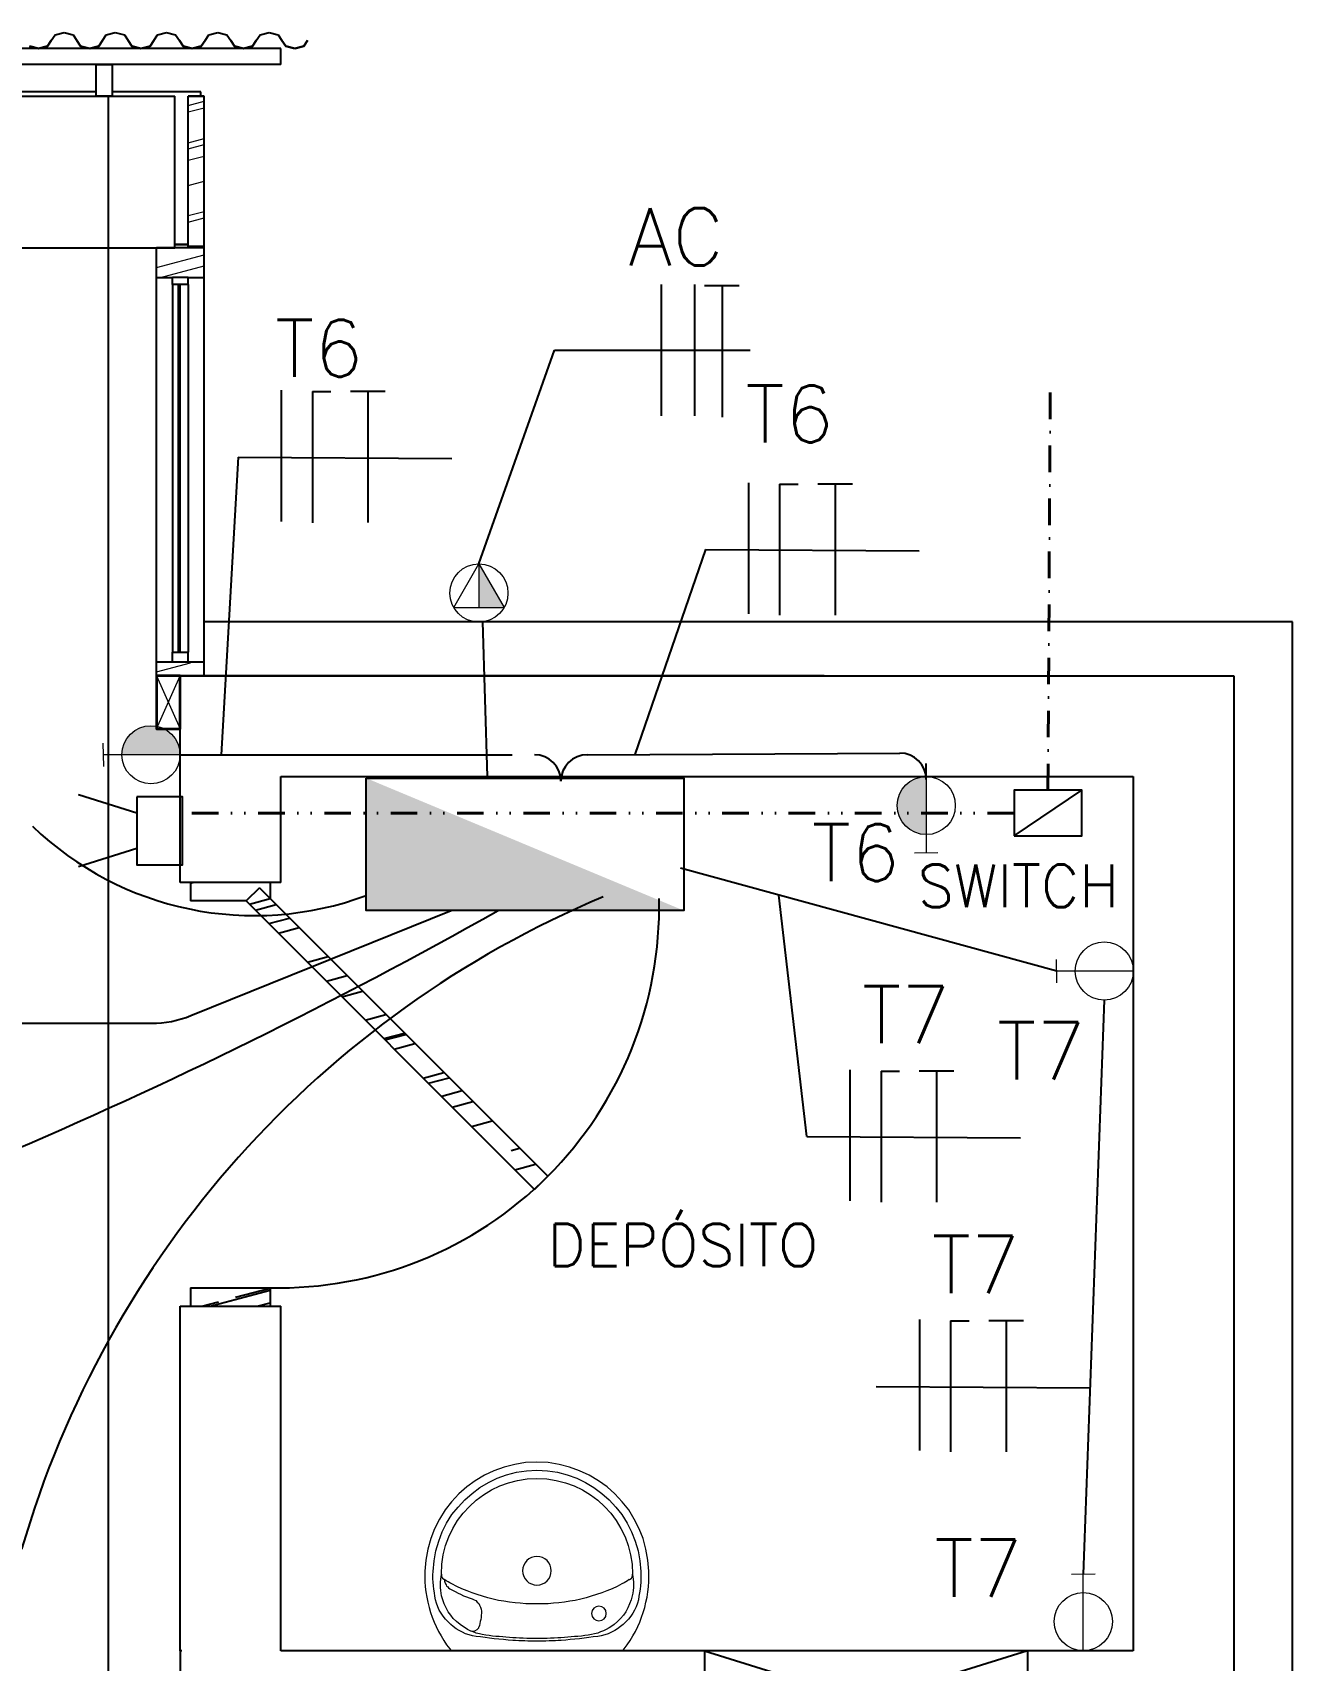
# Model space of a CAD drawing. Header units: millimetres. Extents: x 27525 to 1347740, y 16401 to 59429.
# Drawn here: x 650105 to 652484, y 35216 to 38289 of the extents above; entities that cross this region are included whole.
import ezdxf
from ezdxf.lldxf.tags import DXFTag

# ---------------------------------------------------------------- set-up
doc = ezdxf.new("R2010")
doc.units = ezdxf.units.MM
doc.linetypes.add('DASHDOT', pattern=[1, 0.5, -0.25, 0, -0.25])
doc.linetypes.add('DIVIDE', pattern=[1.25, 0.5, -0.25, 0, -0.25, 0, -0.25])
for name, color, linetype, lineweight in [('Anotações', 54, 'Continuous', 5), ('ArqElet', 11, 'Continuous', 5), ('Cortado', 7, 'Continuous', 35), ('Hachuras', 8, 'Continuous', 5)]:
    doc.layers.add(name, color=color, linetype=linetype, lineweight=lineweight)
for name, color, linetype in [('ARQ ELET', 11, 'Continuous'), ('ARQUITETURA', 8, 'Continuous'), ('ELETRICA', 3, 'Continuous'), ('Eletruto embutido no piso', 4, 'HIDDEN'), ('PERFILADO', 2, 'Continuous')]:
    doc.layers.add(name, color=color, linetype=linetype)
doc.layers.add('Lógica', color=7, linetype='Continuous', lineweight=40, true_color=0xf2650d)
doc.layers.add('Mobiliário', color=151, linetype='Continuous', lineweight=9, plot=False)
doc.styles.get("Standard").update_dxf_attribs({"font": 'romans.shx'})
tags = doc.linetypes.add('HIDDEN', pattern=[0.375, 0.25, -0.125]).pattern_tags.tags
tags[6:7] = [DXFTag(74, 4), DXFTag(75, 0), DXFTag(340, '0'), DXFTag(46, 1.0), DXFTag(50, 0.0), DXFTag(44, 0.0), DXFTag(45, 0.0)]
tags[4:5] = [DXFTag(74, 4), DXFTag(75, 0), DXFTag(340, '0'), DXFTag(46, 1.0), DXFTag(50, 0.0), DXFTag(44, 0.0), DXFTag(45, 0.0)]
pattern_1 = [(15, (644849.03, 42875.35), (186.6218, 153.5328), [1500, -200, 500, -100]), (15, (644964.56, 42958.07), (-131.0155, 102.5862), [300, -33, 600, -75]), (15, (644875.33, 42970.39), (484.94055, 199.30293), [800, -140, 400, -100])]

# ---------------------------------------------------------------- blocks, each defined once
blk = doc.blocks.new('Lavatorio')
at = {"color": 0}
blk.add_line((-0.1584, 0), (0.1584, 0), dxfattribs=at)
for points in [[(0, -0.356), (0, -0.356), (-0.0215, -0.3549), (-0.0419, -0.3516), (-0.0618, -0.3466), (-0.0811, -0.3394), (-0.0993, -0.3312), (-0.1165, -0.3207), (-0.1325, -0.3091), (-0.1474, -0.2958), (-0.1612, -0.2809), (-0.1733, -0.2655), (-0.1838, -0.2484), (-0.1932, -0.2302), (-0.2004, -0.2114), (-0.2059, -0.1915), (-0.2097, -0.1711), (-0.2114, -0.1501), (-0.2114, -0.1501), (-0.2114, -0.1402), (-0.2114, -0.1303), (-0.2108, -0.1203), (-0.2097, -0.1109), (-0.2081, -0.101), (-0.2059, -0.0916), (-0.2037, -0.0817), (-0.2009, -0.0723), (-0.1976, -0.0635), (-0.1943, -0.0541), (-0.1904, -0.0453), (-0.186, -0.0364), (-0.181, -0.0281), (-0.1761, -0.0193), (-0.1705, -0.011), (-0.1645, -0.0033), (-0.1645, -0.0033), (-0.1634, -0.0017), (-0.1623, -0.0006), (-0.1606, 0), (-0.1584, 0)], [(0.1584, 0), (0.1584, 0), (0.1606, 0), (0.1623, -0.0006), (0.1634, -0.0017), (0.1645, -0.0033), (0.1645, -0.0033), (0.1705, -0.011), (0.1761, -0.0193), (0.181, -0.0281), (0.186, -0.0364), (0.1904, -0.0453), (0.1943, -0.0541), (0.1976, -0.0635), (0.2009, -0.0723), (0.2037, -0.0817), (0.2059, -0.0916), (0.2081, -0.101), (0.2097, -0.1109), (0.2108, -0.1203), (0.2114, -0.1303), (0.2114, -0.1402), (0.2114, -0.1501), (0.2114, -0.1501), (0.2097, -0.1711), (0.2059, -0.1915), (0.2004, -0.2114), (0.1932, -0.2302), (0.1838, -0.2484), (0.1733, -0.2655), (0.1612, -0.2809), (0.1474, -0.2958), (0.1325, -0.3091), (0.1165, -0.3207), (0.0988, -0.3312), (0.0806, -0.3394), (0.0618, -0.3466), (0.0419, -0.3516), (0.021, -0.3549), (0, -0.356)], [(0, -0.3405), (0, -0.3405), (0.0199, -0.3394), (0.0386, -0.3367), (0.0574, -0.3317), (0.0751, -0.3256), (0.0916, -0.3174), (0.1076, -0.308), (0.1225, -0.2969), (0.1363, -0.2848), (0.149, -0.271), (0.1606, -0.2567), (0.1705, -0.2406), (0.1788, -0.2241), (0.1855, -0.2064), (0.191, -0.1882), (0.1943, -0.1694), (0.1959, -0.1496), (0.1959, -0.1496), (0.1965, -0.143), (0.1965, -0.1358), (0.1959, -0.1292), (0.1954, -0.1225), (0.1948, -0.1159), (0.1937, -0.1093), (0.1926, -0.1027), (0.1915, -0.096), (0.1915, -0.096), (0.1899, -0.0894), (0.1871, -0.0828), (0.1843, -0.0767), (0.181, -0.0706), (0.1772, -0.0651), (0.1728, -0.0596), (0.1678, -0.0546), (0.1628, -0.0497), (0.1628, -0.0497), (0.1579, -0.0453), (0.1523, -0.0414), (0.1468, -0.0381), (0.1407, -0.0348), (0.1347, -0.032), (0.128, -0.0298), (0.1214, -0.0281), (0.1148, -0.027), (0.1148, -0.027), (0.1065, -0.0259), (0.0977, -0.0248), (0.0894, -0.0237), (0.0806, -0.0226), (0.0718, -0.0215), (0.0629, -0.021), (0.0546, -0.0199), (0.0458, -0.0193), (0.0458, -0.0193), (0.0403, -0.0193), (0.0348, -0.0188), (0.0287, -0.0188), (0.0232, -0.0188), (0.0171, -0.0182), (0.0116, -0.0182), (0.0055, -0.0182), (0, -0.0182), (0, -0.0182), (-0.0055, -0.0182), (-0.0116, -0.0182), (-0.0171, -0.0182), (-0.0226, -0.0188), (-0.0287, -0.0188), (-0.0342, -0.0188), (-0.0403, -0.0193), (-0.0458, -0.0193), (-0.0458, -0.0193), (-0.0546, -0.0199), (-0.0629, -0.021), (-0.0718, -0.0215), (-0.0806, -0.0226), (-0.0894, -0.0237), (-0.0977, -0.0248), (-0.1065, -0.0259), (-0.1148, -0.027), (-0.1148, -0.027), (-0.1214, -0.0281), (-0.128, -0.0298), (-0.1347, -0.032), (-0.1407, -0.0348), (-0.1468, -0.0381), (-0.1523, -0.0414), (-0.1579, -0.0453), (-0.1628, -0.0497), (-0.1628, -0.0497), (-0.1678, -0.0546), (-0.1728, -0.0596), (-0.1772, -0.0651), (-0.181, -0.0706), (-0.1843, -0.0767), (-0.1871, -0.0828), (-0.1899, -0.0894), (-0.1915, -0.096), (-0.1915, -0.096), (-0.1926, -0.1027), (-0.1937, -0.1093), (-0.1948, -0.1159), (-0.1954, -0.1225), (-0.1959, -0.1292), (-0.1965, -0.1358), (-0.1965, -0.143), (-0.1959, -0.1496), (-0.1959, -0.1496), (-0.1943, -0.1694), (-0.191, -0.1882), (-0.1855, -0.2064), (-0.1788, -0.2241), (-0.1705, -0.2406), (-0.1606, -0.2567), (-0.149, -0.271), (-0.1363, -0.2848), (-0.1225, -0.2969), (-0.1076, -0.308), (-0.0916, -0.3174), (-0.0751, -0.3256), (-0.0574, -0.3317), (-0.0386, -0.3367), (-0.0199, -0.3394), (0, -0.3405)], [(0.1744, -0.1341), (0.1744, -0.1341), (0.175, -0.1341), (0.1755, -0.1341), (0.1755, -0.1347), (0.1761, -0.1347), (0.1761, -0.1347), (0.1783, -0.1369), (0.1799, -0.1391), (0.1805, -0.1418), (0.1805, -0.1446), (0.1805, -0.1446), (0.181, -0.1396), (0.1816, -0.1347), (0.1821, -0.1292), (0.1821, -0.1242), (0.1821, -0.1192), (0.1816, -0.1137), (0.181, -0.1087), (0.1799, -0.1038), (0.1799, -0.1038), (0.1777, -0.096), (0.175, -0.0883), (0.1717, -0.0806), (0.1678, -0.0734), (0.1634, -0.0668), (0.1579, -0.0607), (0.1523, -0.0552), (0.1457, -0.0497), (0.1457, -0.0497), (0.1413, -0.0464), (0.1363, -0.0431), (0.1308, -0.0397), (0.1258, -0.0375), (0.1203, -0.0353), (0.1148, -0.0331), (0.1087, -0.0315), (0.1032, -0.0304), (0.1032, -0.0304), (0.0966, -0.0293), (0.0905, -0.0287), (0.0839, -0.0276), (0.0773, -0.027), (0.0712, -0.0265), (0.0646, -0.0259), (0.0585, -0.0254), (0.0519, -0.0248), (0.0453, -0.0243), (0.0392, -0.0243), (0.0326, -0.0237), (0.0259, -0.0237), (0.0193, -0.0232), (0.0132, -0.0232), (0.0066, -0.0232), (0, -0.0232), (0, -0.0232), (-0.0066, -0.0232), (-0.0132, -0.0232), (-0.0193, -0.0232), (-0.0259, -0.0237), (-0.0326, -0.0237), (-0.0392, -0.0243), (-0.0453, -0.0243), (-0.0519, -0.0248), (-0.0585, -0.0254), (-0.0646, -0.0259), (-0.0712, -0.0265), (-0.0773, -0.027), (-0.0839, -0.0276), (-0.0905, -0.0287), (-0.0966, -0.0293), (-0.1032, -0.0304), (-0.1032, -0.0304), (-0.1087, -0.0315), (-0.1148, -0.0331), (-0.1203, -0.0353), (-0.1258, -0.0375), (-0.1308, -0.0397), (-0.1358, -0.0431), (-0.1407, -0.0464), (-0.1452, -0.0497), (-0.1452, -0.0497), (-0.1518, -0.0552), (-0.1579, -0.0607), (-0.1628, -0.0668), (-0.1678, -0.0734), (-0.1717, -0.0806), (-0.175, -0.0883), (-0.1777, -0.096), (-0.1799, -0.1038), (-0.1799, -0.1038), (-0.181, -0.1087), (-0.1816, -0.1137), (-0.1821, -0.1192), (-0.1821, -0.1242), (-0.1821, -0.1292), (-0.1816, -0.1347), (-0.181, -0.1396), (-0.1805, -0.1446), (-0.1805, -0.1446), (-0.1805, -0.1418), (-0.1799, -0.1391), (-0.1783, -0.1369), (-0.1761, -0.1347), (-0.1761, -0.1347), (-0.1755, -0.1347), (-0.175, -0.1341), (-0.175, -0.1341), (-0.1744, -0.1341)], [(-0.1744, -0.1341), (-0.1744, -0.1341), (-0.1744, -0.1314), (-0.1739, -0.1292), (-0.1728, -0.1264), (-0.1717, -0.1242), (-0.1705, -0.122), (-0.1683, -0.1203), (-0.1667, -0.1187), (-0.1645, -0.117), (-0.1645, -0.117), (-0.1595, -0.1143), (-0.1545, -0.1115), (-0.149, -0.1087), (-0.1441, -0.1065), (-0.1385, -0.1038), (-0.133, -0.1016), (-0.128, -0.0999), (-0.1225, -0.0977), (-0.1225, -0.0977), (-0.1187, -0.096), (-0.1154, -0.0944), (-0.1126, -0.0916), (-0.1098, -0.0889), (-0.1082, -0.0856), (-0.1065, -0.0822), (-0.1054, -0.0784), (-0.1049, -0.0745), (-0.1049, -0.0745), (-0.1049, -0.0706), (-0.1054, -0.0668), (-0.1054, -0.0629), (-0.106, -0.0591), (-0.1071, -0.0552), (-0.1076, -0.0513), (-0.1087, -0.0475), (-0.1098, -0.0442), (-0.1098, -0.0442), (-0.1104, -0.0436), (-0.1104, -0.0431), (-0.1104, -0.0425), (-0.1109, -0.0419), (-0.1109, -0.0419), (-0.1137, -0.0392), (-0.1176, -0.037), (-0.1214, -0.0364), (-0.1253, -0.037)], [(0.1744, -0.1341), (0.1744, -0.1341), (0.1711, -0.1319), (0.1678, -0.1297), (0.1645, -0.128), (0.1606, -0.1264), (0.1606, -0.1264), (0.1512, -0.1214), (0.1418, -0.117), (0.1319, -0.1131), (0.1225, -0.1093), (0.1126, -0.106), (0.1027, -0.1027), (0.0927, -0.0999), (0.0828, -0.0971), (0.0723, -0.0949), (0.0624, -0.0933), (0.0519, -0.0916), (0.0414, -0.09), (0.0315, -0.0894), (0.021, -0.0883), (0.0105, -0.0883), (0, -0.0883), (0, -0.0883), (-0.0105, -0.0883), (-0.021, -0.0883), (-0.0315, -0.0894), (-0.0414, -0.09), (-0.0519, -0.0916), (-0.0624, -0.0933), (-0.0723, -0.0949), (-0.0828, -0.0971), (-0.0927, -0.0999), (-0.1027, -0.1027), (-0.1126, -0.106), (-0.1225, -0.1093), (-0.1319, -0.1131), (-0.1418, -0.117), (-0.1512, -0.1214), (-0.1606, -0.1264), (-0.1606, -0.1264), (-0.1645, -0.128), (-0.1678, -0.1297), (-0.1711, -0.1319), (-0.1744, -0.1341)]]:
    blk.add_lwpolyline(points, dxfattribs=at)
for centre, radius in [((0.1171, -0.0702), 0.0139), ((0, -0.1508), 0.0271)]:
    blk.add_circle(centre, radius, dxfattribs=at)
blk.add_arc((0, -0.1446), 0.1805, 180, 0, dxfattribs=at)
blk = doc.blocks.new('N1')
at = {"layer": 'ARQUITETURA', "color": 4, "lineweight": -2, "ltscale": 1.3}
for q in [(603856.7, 118519.9), (603915.2, 118932.3)]:
    blk.add_line((603856.7, 118932.3), q, dxfattribs=at)
blk = doc.blocks.new('te')
at = {"layer": 'ARQUITETURA', "color": 4, "lineweight": -2}
for p, q in [((645596.8, 24561.6), (645531.3, 24561.6)), ((645564.1, 24561.6), (645564.1, 24314.2))]:
    blk.add_line(p, q, dxfattribs=at)

msp = doc.modelspace()

# ---------------------------------------------------------------- hatches: boundary and pattern name
h = msp.add_hatch()
h.set_pattern_fill('AR-RROOF', color=0, scale=100, angle=15, style=0)
h.set_pattern_definition(pattern_1)
edge = h.paths.add_edge_path()
edge.add_line((650553.957, 35919.537), (650553.957, 35884.537))
edge.add_line((650403.957, 35919.537), (650553.957, 35919.537))
edge.add_line((650403.957, 35919.537), (650403.957, 35884.537))
edge.add_line((650383.963, 35884.538), (650573.963, 35884.538))
edge = h.paths.add_edge_path()
edge.add_line((650553.957, 36654.035), (651078.178, 36129.814))
edge.add_line((650533.705, 36674.286), (650553.957, 36654.035))
edge.add_line((650533.705, 36674.286), (650508.957, 36649.537))
edge.add_line((650508.957, 36649.537), (651053.429, 36105.065))
edge.add_line((651053.429, 36105.065), (651078.178, 36129.814))
edge = h.paths.add_edge_path()
edge.add_line((650533.705, 36674.286), (650508.957, 36649.537))
edge.add_line((650533.705, 36674.286), (650553.957, 36654.035))
edge.add_line((650553.957, 36684.537), (650553.957, 36654.035))
edge.add_line((650573.962, 36684.537), (650383.962, 36684.537))
edge.add_line((650403.957, 36684.537), (650403.957, 36649.537))
edge.add_line((650508.957, 36649.537), (650403.957, 36649.537))
at = {"layer": 'ArqElet'}
h = msp.add_hatch(color=3, dxfattribs=at)
h.dxf.hatch_style = 1
h.paths.add_polyline_path([(650948.262, 37285.575), (650948.262, 37203.255), (650995.79, 37203.255)])
h = msp.add_hatch(color=3, dxfattribs=at)
h.dxf.hatch_style = 1
h.paths.add_polyline_path([(650383.397, 36924.181, 1), (650273.637, 36924.181)])
h = msp.add_hatch(color=3, dxfattribs=at)
h.dxf.hatch_style = 1
h.paths.add_polyline_path([(650735.346, 36881.372), (650735.346, 36631.372), (651335.346, 36631.372)])
h = msp.add_hatch(color=3, dxfattribs=at)
h.dxf.hatch_style = 1
h.paths.add_polyline_path([(651792.898, 36884.538, 0.41421356), (651738.018, 36829.658, 0.41421356), (651792.898, 36774.778)])
at = {"layer": 'Hachuras', "linetype": 'ByBlock'}
h = msp.add_hatch(dxfattribs=at)
h.set_pattern_fill('AR-RROOF', color=256, scale=100, angle=15, style=0)
h.set_pattern_definition(pattern_1)
h.paths.add_polyline_path([(650429.431, 37884.709), (650429.431, 38168.313), (650399.431, 38168.313), (650399.431, 37884.709)])
h.paths.add_polyline_path([(650429.429, 37826.501), (650429.429, 37882.318), (650339.429, 37882.318), (650339.429, 37826.501), (650369.43, 37826.501), (650399.43, 37826.501)])
h.paths.add_polyline_path([(650429.429, 37074.537), (650429.429, 37101.017), (650399.43, 37101.017), (650369.43, 37101.017), (650339.429, 37101.017), (650339.429, 37074.537)])

# ---------------------------------------------------------------- linework, layer by layer
at = {"color": 0}
for p, q in [((650140.735, 38273.469), (650147.823, 38284.142)), ((650140.735, 38273.469), (650147.823, 38284.142)), ((650140.735, 38273.469), (650147.823, 38284.142)), ((650147.823, 38284.142), (650164.935, 38288.562)), ((650147.823, 38284.142), (650164.935, 38288.562)), ((650147.823, 38284.142), (650164.935, 38288.562)), ((650164.935, 38288.562), (650182.047, 38284.142)), ((650164.935, 38288.562), (650182.047, 38284.142)), ((650164.935, 38288.562), (650182.047, 38284.142)), ((650182.047, 38284.142), (650189.135, 38273.469)), ((650182.047, 38284.142), (650189.135, 38273.469)), ((650182.047, 38284.142), (650189.135, 38273.469)), ((650237.535, 38273.469), (650244.623, 38284.142)), ((650237.535, 38273.469), (650244.623, 38284.142)), ((650237.535, 38273.469), (650244.623, 38284.142)), ((650244.623, 38284.142), (650261.735, 38288.562)), ((650244.623, 38284.142), (650261.735, 38288.562)), ((650244.623, 38284.142), (650261.735, 38288.562)), ((650261.735, 38288.562), (650278.846, 38284.142)), ((650261.735, 38288.562), (650278.846, 38284.142)), ((650261.735, 38288.562), (650278.846, 38284.142)), ((650278.846, 38284.142), (650285.935, 38273.469)), ((650278.846, 38284.142), (650285.935, 38273.469)), ((650278.846, 38284.142), (650285.935, 38273.469)), ((650334.335, 38273.469), (650341.423, 38284.142)), ((650334.335, 38273.469), (650341.423, 38284.142)), ((650334.335, 38273.469), (650341.423, 38284.142)), ((650341.423, 38284.142), (650358.534, 38288.562)), ((650341.423, 38284.142), (650358.534, 38288.562)), ((650341.423, 38284.142), (650358.534, 38288.562)), ((650358.534, 38288.562), (650375.646, 38284.142)), ((650358.534, 38288.562), (650375.646, 38284.142)), ((650358.534, 38288.562), (650375.646, 38284.142)), ((650375.646, 38284.142), (650382.735, 38273.469)), ((650375.646, 38284.142), (650382.735, 38273.469)), ((650375.646, 38284.142), (650382.735, 38273.469)), ((650431.135, 38273.469), (650438.222, 38284.142)), ((650431.135, 38273.469), (650438.222, 38284.142)), ((650431.135, 38273.469), (650438.222, 38284.142)), ((650438.222, 38284.142), (650455.334, 38288.562)), ((650438.222, 38284.142), (650455.334, 38288.562)), ((650438.222, 38284.142), (650455.334, 38288.562)), ((650455.334, 38288.562), (650472.446, 38284.142)), ((650455.334, 38288.562), (650472.446, 38284.142)), ((650455.334, 38288.562), (650472.446, 38284.142)), ((650472.446, 38284.142), (650479.535, 38273.469)), ((650472.446, 38284.142), (650479.535, 38273.469)), ((650472.446, 38284.142), (650479.535, 38273.469)), ((650527.935, 38273.469), (650535.022, 38284.142)), ((650527.935, 38273.469), (650535.022, 38284.142)), ((650527.935, 38273.469), (650535.022, 38284.142)), ((650535.022, 38284.142), (650552.134, 38288.562)), ((650535.022, 38284.142), (650552.134, 38288.562)), ((650535.022, 38284.142), (650552.134, 38288.562)), ((650552.134, 38288.562), (650569.246, 38284.142)), ((650552.134, 38288.562), (650569.246, 38284.142)), ((650552.134, 38288.562), (650569.246, 38284.142)), ((650569.246, 38284.142), (650576.335, 38273.469)), ((650569.246, 38284.142), (650576.335, 38273.469)), ((650569.246, 38284.142), (650576.335, 38273.469)), ((650573.957, 38258.376), (641523.957, 38258.376)), ((650099.423, 38262.796), (650116.535, 38258.376)), ((650116.535, 38258.376), (650099.423, 38262.796)), ((650099.423, 38262.796), (650116.535, 38258.376)), ((650116.535, 38258.376), (650133.647, 38262.796)), ((650133.647, 38262.796), (650116.535, 38258.376)), ((650116.535, 38258.376), (650133.647, 38262.796)), ((650133.647, 38262.796), (650140.735, 38273.469)), ((650140.735, 38273.469), (650133.647, 38262.796)), ((650133.647, 38262.796), (650140.735, 38273.469)), ((650196.223, 38262.796), (650189.135, 38273.469)), ((650189.135, 38273.469), (650196.223, 38262.796)), ((650189.135, 38273.469), (650196.223, 38262.796)), ((650196.223, 38262.796), (650213.335, 38258.376)), ((650213.335, 38258.376), (650196.223, 38262.796)), ((650196.223, 38262.796), (650213.335, 38258.376)), ((650213.335, 38258.376), (650230.446, 38262.796)), ((650230.446, 38262.796), (650213.335, 38258.376)), ((650213.335, 38258.376), (650230.446, 38262.796)), ((650230.446, 38262.796), (650237.535, 38273.469)), ((650237.535, 38273.469), (650230.446, 38262.796)), ((650230.446, 38262.796), (650237.535, 38273.469)), ((650293.023, 38262.796), (650285.935, 38273.469)), ((650285.935, 38273.469), (650293.023, 38262.796)), ((650285.935, 38273.469), (650293.023, 38262.796)), ((650293.023, 38262.796), (650310.134, 38258.376)), ((650310.134, 38258.376), (650293.023, 38262.796)), ((650293.023, 38262.796), (650310.134, 38258.376)), ((650310.134, 38258.376), (650327.246, 38262.796)), ((650327.246, 38262.796), (650310.134, 38258.376)), ((650310.134, 38258.376), (650327.246, 38262.796)), ((650327.246, 38262.796), (650334.335, 38273.469)), ((650334.335, 38273.469), (650327.246, 38262.796)), ((650327.246, 38262.796), (650334.335, 38273.469)), ((650389.822, 38262.796), (650382.735, 38273.469)), ((650382.735, 38273.469), (650389.822, 38262.796)), ((650382.735, 38273.469), (650389.822, 38262.796)), ((650389.822, 38262.796), (650406.934, 38258.376)), ((650406.934, 38258.376), (650389.822, 38262.796)), ((650389.822, 38262.796), (650406.934, 38258.376)), ((650406.934, 38258.376), (650424.046, 38262.796)), ((650424.046, 38262.796), (650406.934, 38258.376)), ((650406.934, 38258.376), (650424.046, 38262.796)), ((650424.046, 38262.796), (650431.135, 38273.469)), ((650431.135, 38273.469), (650424.046, 38262.796)), ((650424.046, 38262.796), (650431.135, 38273.469)), ((650486.622, 38262.796), (650479.535, 38273.469)), ((650479.535, 38273.469), (650486.622, 38262.796)), ((650479.535, 38273.469), (650486.622, 38262.796)), ((650486.622, 38262.796), (650503.734, 38258.376)), ((650503.734, 38258.376), (650486.622, 38262.796)), ((650486.622, 38262.796), (650503.734, 38258.376)), ((650503.734, 38258.376), (650520.846, 38262.796)), ((650520.846, 38262.796), (650503.734, 38258.376)), ((650503.734, 38258.376), (650520.846, 38262.796)), ((650520.846, 38262.796), (650527.935, 38273.469)), ((650527.935, 38273.469), (650520.846, 38262.796)), ((650520.846, 38262.796), (650527.935, 38273.469)), ((650573.957, 38228.376), (650573.957, 38258.376)), ((650583.422, 38262.796), (650576.335, 38273.469)), ((650576.335, 38273.469), (650583.422, 38262.796)), ((650576.335, 38273.469), (650583.422, 38262.796)), ((650583.422, 38262.796), (650600.534, 38258.376)), ((650600.534, 38258.376), (650583.422, 38262.796)), ((650583.422, 38262.796), (650600.534, 38258.376)), ((650600.534, 38258.376), (650617.646, 38262.796)), ((650617.646, 38262.796), (650600.534, 38258.376)), ((650600.534, 38258.376), (650617.646, 38262.796)), ((650617.646, 38262.796), (650624.735, 38273.469)), ((650624.735, 38273.469), (650617.646, 38262.796)), ((650617.646, 38262.796), (650624.735, 38273.469)), ((650573.957, 38228.376), (641523.957, 38228.376)), ((650225.548, 38228.317), (650255.548, 38228.317)), ((650225.548, 38168.317), (650225.548, 38228.317)), ((650225.548, 38168.317), (650225.548, 38228.317)), ((650225.548, 38228.317), (650255.548, 38228.317)), ((650255.548, 38228.317), (650255.548, 38168.317)), ((650255.548, 38228.317), (650255.548, 38168.317)), ((649049.055, 38168.317), (650249.055, 38168.317)), ((649049.055, 38168.317), (650249.055, 38168.317)), ((650225.548, 38176.812), (649055.548, 38176.812)), ((650225.548, 38176.812), (649055.548, 38176.812)), ((650255.548, 38168.317), (650225.548, 38168.317)), ((650255.548, 38168.317), (650225.548, 38168.317)), ((650249.055, 37882.319), (650249.055, 38168.317)), ((650249.055, 37882.319), (650249.055, 38168.317)), ((650249.056, 38168.317), (650374.056, 38168.317)), ((650249.056, 37882.319), (650249.056, 38168.317)), ((650249.056, 38168.317), (650374.056, 38168.317)), ((650249.056, 37882.319), (650249.056, 38168.317)), ((650423.05, 38176.812), (650255.548, 38176.812)), ((650423.05, 38176.812), (650255.548, 38176.812)), ((650374.056, 37882.319), (650374.056, 38168.317)), ((650374.056, 37882.319), (650374.056, 38168.317)), ((650399.431, 38168.313), (650429.431, 38168.313)), ((650399.431, 37884.709), (650399.431, 38168.313)), ((650429.431, 38168.313), (650399.431, 38168.313)), ((650399.431, 37882.318), (650399.431, 38168.313)), ((650399.431, 38168.313), (650429.431, 38168.313)), ((650399.431, 37884.709), (650399.431, 38168.313)), ((650423.05, 38168.313), (650423.05, 38176.812)), ((650423.05, 38168.313), (650423.05, 38176.812)), ((650429.431, 37884.709), (650429.431, 38168.313)), ((650429.431, 38168.313), (650429.431, 38168.313)), ((650429.431, 37884.709), (650429.431, 38168.313)), ((650249.055, 38120.833), (650249.056, 38120.833)), ((650249.056, 38054.763), (650249.055, 38054.763)), ((650249.056, 37994.763), (650249.055, 37994.763)), ((650399.431, 37888.577), (650374.056, 37888.577)), ((650374.056, 37888.577), (650399.431, 37888.577)), ((650399.431, 37888.577), (650374.056, 37888.577)), ((650374.056, 37888.577), (650399.431, 37888.577)), ((650429.431, 37884.709), (650399.431, 37884.709)), ((650429.431, 37884.709), (650399.431, 37884.709)), ((650429.431, 37074.537), (650429.431, 37884.709)), ((649049.055, 37882.319), (650249.055, 37882.319)), ((649049.055, 37882.319), (650249.055, 37882.319)), ((650249.055, 37074.536), (650249.055, 37882.319)), ((650249.056, 36884.536), (650249.056, 37882.319)), ((650249.056, 37882.319), (650374.056, 37882.319)), ((650249.056, 37882.319), (650374.056, 37882.319)), ((650339.429, 37826.501), (650339.429, 37882.318)), ((650429.429, 37882.318), (650339.429, 37882.318)), ((650429.429, 37882.318), (650339.429, 37882.318)), ((650339.429, 37826.501), (650339.429, 37882.318)), ((650374.056, 37882.318), (650374.056, 37882.319)), ((650429.429, 37826.501), (650429.429, 37882.318)), ((650429.429, 37826.501), (650429.429, 37882.318)), ((650339.429, 37101.017), (650339.429, 37826.501)), ((650339.429, 37826.501), (650369.43, 37826.501)), ((650339.429, 37826.501), (650369.43, 37826.501)), ((650399.43, 37826.501), (650369.43, 37826.501)), ((650369.43, 37812.923), (650369.43, 37826.501)), ((650399.43, 37826.501), (650369.43, 37826.501)), ((650369.43, 37812.923), (650369.43, 37826.501)), ((650399.43, 37826.501), (650429.429, 37826.501)), ((650399.43, 37812.923), (650399.43, 37826.501)), ((650399.43, 37826.501), (650429.429, 37826.501)), ((650399.43, 37812.923), (650399.43, 37826.501)), ((650429.429, 37101.017), (650429.429, 37826.501)), ((650380.894, 37812.923), (650369.43, 37812.923)), ((650369.43, 37812.923), (650369.43, 37118.999)), ((650380.894, 37812.923), (650369.43, 37812.923)), ((650380.894, 37118.999), (650380.894, 37812.923)), ((650384.43, 37812.923), (650380.894, 37812.923)), ((650384.43, 37812.923), (650380.894, 37812.923)), ((650380.894, 37118.999), (650380.894, 37812.923)), ((650399.43, 37812.923), (650384.43, 37812.923)), ((650384.43, 37118.999), (650384.43, 37812.923)), ((650399.43, 37812.923), (650384.43, 37812.923)), ((650384.43, 37118.999), (650384.43, 37812.923)), ((650399.43, 37812.923), (650399.43, 37118.999)), ((652484.491, 37176.223), (650429.431, 37176.223)), ((652484.491, 37176.223), (650429.431, 37176.223)), ((652484.491, 34993.55), (652484.491, 37176.223)), ((652484.491, 34993.55), (652484.491, 37176.223)), ((650369.43, 37101.017), (650369.43, 37118.999)), ((650369.43, 37118.999), (650380.894, 37118.999)), ((650369.43, 37118.999), (650380.894, 37118.999)), ((650369.43, 37101.017), (650369.43, 37118.999)), ((650369.43, 37118.999), (650380.894, 37118.999)), ((650380.894, 37118.999), (650384.43, 37118.999)), ((650380.894, 37118.999), (650384.43, 37118.999)), ((650384.43, 37118.999), (650399.43, 37118.999)), ((650384.43, 37118.999), (650399.43, 37118.999)), ((650384.43, 37118.999), (650399.43, 37118.999)), ((650399.43, 37101.017), (650399.43, 37118.999)), ((650399.43, 37101.017), (650399.43, 37118.999)), ((650339.429, 37074.537), (650339.429, 37101.017)), ((650339.429, 37101.017), (650369.43, 37101.017)), ((650339.429, 37074.537), (650339.429, 37101.017)), ((650339.429, 37101.017), (650369.43, 37101.017)), ((650369.43, 37101.017), (650399.43, 37101.017)), ((650369.43, 37101.017), (650399.43, 37101.017)), ((650399.43, 37101.017), (650429.429, 37101.017)), ((650399.43, 37101.017), (650429.429, 37101.017)), ((650429.429, 37074.537), (650429.429, 37101.017)), ((650429.429, 37074.537), (650429.429, 37101.017)), ((650429.429, 37074.537), (650339.429, 37074.537)), ((650429.429, 37074.537), (650339.429, 37074.537)), ((650369.43, 37074.401), (650399.43, 37074.401)), ((650369.43, 37074.374), (650369.43, 37074.401)), ((650369.43, 37074.374), (650399.43, 37074.374)), ((650374.056, 37074.537), (650399.431, 37074.537)), ((650374.056, 37074.536), (650374.056, 37074.537)), ((651600.221, 37074.537), (650383.957, 37074.537)), ((650383.957, 37074.537), (650383.957, 37074.536)), ((650383.964, 37074.536), (652373.962, 37074.538)), ((650383.964, 36884.536), (650383.964, 37074.536)), ((650399.43, 37074.374), (650399.43, 37074.401)), ((650399.431, 37074.537), (650399.431, 37074.537)), ((650429.431, 37074.537), (651865.877, 37074.538)), ((652373.962, 37074.538), (652373.952, 35044.538)), ((652373.962, 37074.538), (652373.952, 35044.538)), ((650249.055, 35234.536), (650249.055, 36884.536)), ((650249.056, 35044.536), (650249.056, 36884.536)), ((650383.962, 36684.537), (650383.962, 36884.538)), ((650573.962, 36684.537), (650573.962, 36884.538)), ((650573.962, 36684.537), (650573.962, 36884.538)), ((650573.962, 36884.538), (652183.961, 36884.538)), ((652183.961, 36884.538), (652183.953, 35234.538)), ((652183.961, 36884.538), (652183.953, 35234.538)), ((650573.962, 36684.537), (650383.962, 36684.537)), ((650573.962, 36684.537), (650399.43, 36684.537)), ((650403.957, 36684.537), (650403.957, 36649.537)), ((650553.957, 36684.537), (650403.957, 36684.537)), ((650533.705, 36674.286), (650508.957, 36649.537)), ((650533.705, 36674.286), (650553.957, 36654.035)), ((650553.957, 36684.537), (650553.957, 36654.035)), ((650508.957, 36649.537), (650403.957, 36649.537)), ((650508.957, 36649.537), (651053.429, 36105.065)), ((650553.957, 36654.035), (651078.178, 36129.814)), ((650553.957, 36654.035), (651078.178, 36129.814)), ((651053.429, 36105.065), (651078.178, 36129.814)), ((652373.957, 36037.732), (652373.957, 35044.538)), ((650403.957, 35919.537), (650403.957, 35884.537)), ((650403.957, 35919.537), (650553.957, 35919.537)), ((650553.957, 35919.537), (650553.957, 35884.537)), ((650383.964, 35234.536), (650383.963, 35884.538)), ((650383.963, 35884.538), (650573.963, 35884.538)), ((650403.957, 35884.537), (650553.957, 35884.537)), ((650573.964, 35234.536), (650573.963, 35884.538)), ((650573.964, 35234.536), (650573.963, 35844.538)), ((650249.056, 35234.938), (650249.055, 35234.938)), ((650387.065, 35234.537), (650383.964, 35234.536)), ((650383.964, 35234.536), (650383.964, 35044.536)), ((652183.953, 35234.538), (650573.964, 35234.536)), ((651983.952, 35234.538), (651373.962, 35044.537)), ((651373.962, 35234.537), (651373.962, 35044.537)), ((651373.962, 35234.537), (651983.952, 35044.537)), ((651983.952, 35234.538), (651983.952, 35044.537))]:
    msp.add_line(p, q, dxfattribs=at)
at = {"color": 0, "linetype": 'ByBlock'}
msp.add_line((650383.962, 36884.538), (650383.964, 36884.536), dxfattribs=at)
at = {"color": 0}
msp.add_arc((650570.088, 36637.904), 718.547, 268.713606, 1.286394, dxfattribs=at)
at = {"layer": 'ARQ ELET', "color": 3}
for p, q in [((650302.073, 36815.099), (650192.016, 36849.829)), ((650302.073, 36748.558), (650192.016, 36713.829))]:
    msp.add_line(p, q, dxfattribs=at)
at = {"layer": 'ARQ ELET'}
msp.add_line((651958.7, 36772.267), (652086.595, 36858.472), dxfattribs=at)
at = {"layer": 'ARQ ELET', "color": 3}
msp.add_lwpolyline([(650302.073, 36845.776), (650302.073, 36717.881), (650388.278, 36717.881), (650388.278, 36845.776)], close=True, dxfattribs=at)
at = {"layer": 'ARQ ELET'}
msp.add_lwpolyline([(651958.7, 36772.267), (652086.595, 36772.267), (652086.595, 36858.472), (651958.7, 36858.472)], close=True, dxfattribs=at)
at = {"layer": 'ArqElet', "color": 3}
for p, q in [((650900.735, 37203.255), (650948.262, 37285.575)), ((650948.262, 37285.575), (650995.79, 37203.255)), ((650948.262, 37285.575), (650948.262, 37203.255)), ((650900.735, 37203.255), (650995.79, 37203.255)), ((650239.786, 36903.399), (650238.953, 36947.546)), ((650383.964, 36925.472), (650239.315, 36925.472)), ((651792.898, 36884.538), (651792.898, 36739.888)), ((650302.073, 36815.099), (650192.016, 36849.829)), ((650302.073, 36845.776), (650302.073, 36717.881)), ((650388.278, 36845.776), (650302.073, 36845.776)), ((650302.073, 36748.558), (650192.016, 36713.829)), ((651814.971, 36740.359), (651770.825, 36739.527)), ((650735.346, 36631.372), (651335.346, 36631.372)), ((652039.781, 36495.142), (652038.948, 36539.289)), ((652183.96, 36517.216), (652039.31, 36517.216)), ((652067.493, 35378.717), (652111.64, 35379.549)), ((652089.567, 35234.538), (652089.567, 35379.188))]:
    msp.add_line(p, q, dxfattribs=at)
for centre in [(650948.262, 37230.695), (650329.084, 36925.472), (651792.968, 36829.658), (652129.079, 36517.216), (652089.567, 35289.418)]:
    msp.add_circle(centre, 54.88, dxfattribs=at)
at = {"layer": 'ARQUITETURA', "color": 4, "lineweight": -2, "ltscale": 1.3}
for p, q in [((651292.294, 37812.838), (651292.294, 37565.438)), ((651355.305, 37812.838), (651355.305, 37565.438)), ((650574.761, 37613.407), (650574.761, 37366.007)), ((651457.115, 37438.756), (651457.115, 37191.356)), ((651648.488, 36330.943), (651648.488, 36083.542)), ((651779.98, 35859.499), (651779.98, 35612.099))]:
    msp.add_line(p, q, dxfattribs=at)
at = {"layer": 'Cortado'}
msp.add_lwpolyline([(650339.429, 37074.537), (650339.429, 36974.537), (650383.964, 36974.537), (650383.964, 37074.537)], close=True, dxfattribs=at)
at = {"layer": 'Eletruto embutido no piso', "ltscale": 400}
for p, q in [((650954.941, 37176.223), (650964.111, 36884.538)), ((650383.964, 36925.472), (651011.327, 36925.472)), ((651153.061, 36925.472), (651743.066, 36928.637)), ((651792.898, 36884.538), (651792.898, 36909.147)), ((651792.968, 36884.538), (651792.968, 36909.147)), ((651793.039, 36884.538), (651793.039, 36909.148)), ((651793.039, 36884.538), (651793.039, 36909.148)), ((652039.31, 36517.216), (651328.698, 36711.401)), ((650404.402, 36433.13), (650895.802, 36631.372)), ((652129.079, 36462.336), (652089.567, 35379.133)), ((648441.234, 36418.606), (650329.577, 36418.606))]:
    msp.add_line(p, q, dxfattribs=at)
for centre, radius, start, end in [((651053.061, 36875.472), 50, 0.000018, 90.000018), ((651153.061, 36875.472), 50, 89.999982, 179.999982), ((651743.066, 36878.637), 50, 0.000018, 90.000018), ((650524.25, 37226.127), 604.235, 226.117938, 290.448275), ((651922.695, 34891.994), 1913.917, 112.739134, 163.798079), ((646287.56, 44975.174), 9574.912, 286.762752, 299.3755279), ((650329.577, 36618.606), 200, 270, 291.970276)]:
    msp.add_arc(centre, radius, start, end, dxfattribs=at)
at = {"layer": 'Hachuras'}
for p, q in [((650339.429, 37074.537), (650383.964, 36974.537)), ((650339.429, 36974.537), (650383.964, 37074.374))]:
    msp.add_line(p, q, dxfattribs=at)
at = {"layer": 'Lógica', "linetype": 'DASHDOT', "ltscale": 100}
msp.add_line((652022.648, 36858.472), (652027.257, 37618.099), dxfattribs=at)
at = {"layer": 'Lógica', "linetype": 'DIVIDE', "ltscale": 100}
msp.add_lwpolyline([(651958.7, 36815.37), (650383.962, 36815.37), (650383.962, 36815.37)], dxfattribs=at)
at = {"layer": 'PERFILADO', "color": 1, "lineweight": -2, "ltscale": 1.3}
for p, q in [((650948.262, 37285.575), (651091.213, 37689.138)), ((651091.213, 37689.138), (651460.345, 37689.138)), ((650493.504, 37487.247), (650461.601, 36925.472)), ((650493.504, 37487.247), (650897.178, 37484.761)), ((651375.858, 37312.596), (651242.74, 36925.953)), ((651375.858, 37312.596), (651779.532, 37310.11)), ((651567.231, 36204.783), (651514.862, 36660.529)), ((651567.231, 36204.783), (651970.905, 36202.296)), ((651698.722, 35733.339), (652102.397, 35730.853))]:
    msp.add_line(p, q, dxfattribs=at)
at = {"layer": 'PERFILADO', "color": 3, "lineweight": -2, "ltscale": 1.3}
msp.add_lwpolyline([(650735.346, 36881.372), (651335.346, 36881.372), (651335.346, 36631.372), (650735.346, 36631.372)], close=True, dxfattribs=at)

# ---------------------------------------------------------------- block references
at = {"layer": 'ARQUITETURA', "color": 1, "lineweight": -2, "xscale": 0.6, "yscale": 0.6, "zscale": 0.6}
for p in [(288319.797, -33748.414), (289202.151, -33923.065), (289393.524, -35030.879), (289525.016, -35502.323)]:
    msp.add_blockref('N1', p, dxfattribs=at)
at = {"layer": 'Mobiliário', "xscale": -1000, "yscale": 1000, "zscale": 1000, "rotation": 180}
msp.add_blockref('Lavatorio', (651057.837, 35234.537), dxfattribs=at)
at = {"layer": 'PERFILADO', "color": 1, "lineweight": -2}
for p in [(5843.225, 13248.761), (5174.68, 13049.33), (6057.034, 12874.679), (6248.407, 11766.865), (6379.899, 11295.422)]:
    msp.add_blockref('te', p, dxfattribs=at)

# ---------------------------------------------------------------- texts
at = {"layer": 'Anotações', "insert": (651078.013, 36040.179), "char_height": 80, "width": 1401.66587, "attachment_point": 1}
msp.add_mtext('{\\pxt0.0375;DEPÓSITO}', dxfattribs=at)
at = {"layer": 'ARQ ELET', "color": 3, "insert": (651776.63, 36638.042), "char_height": 80, "width": 1401.66587, "attachment_point": 7}
msp.add_mtext('{\\pxt0.0375;SWITCH}', dxfattribs=at)
at = {"layer": 'ELETRICA'}
for s, p in [('AC', (651230.303, 37849.22)), ('T6', (650563.093, 37638.574)), ('T6', (651451.639, 37514.621)), ('T6', (651576.696, 36686.718)), ('T7', (651671.734, 36380.95)), ('T7', (651926.986, 36312.519)), ('T7', (651803.226, 35909.506)), ('T7', (651808.366, 35336.446))]:
    msp.add_text(s, height=108, dxfattribs=at).set_placement(p)

doc.saveas('drawing.dxf')
